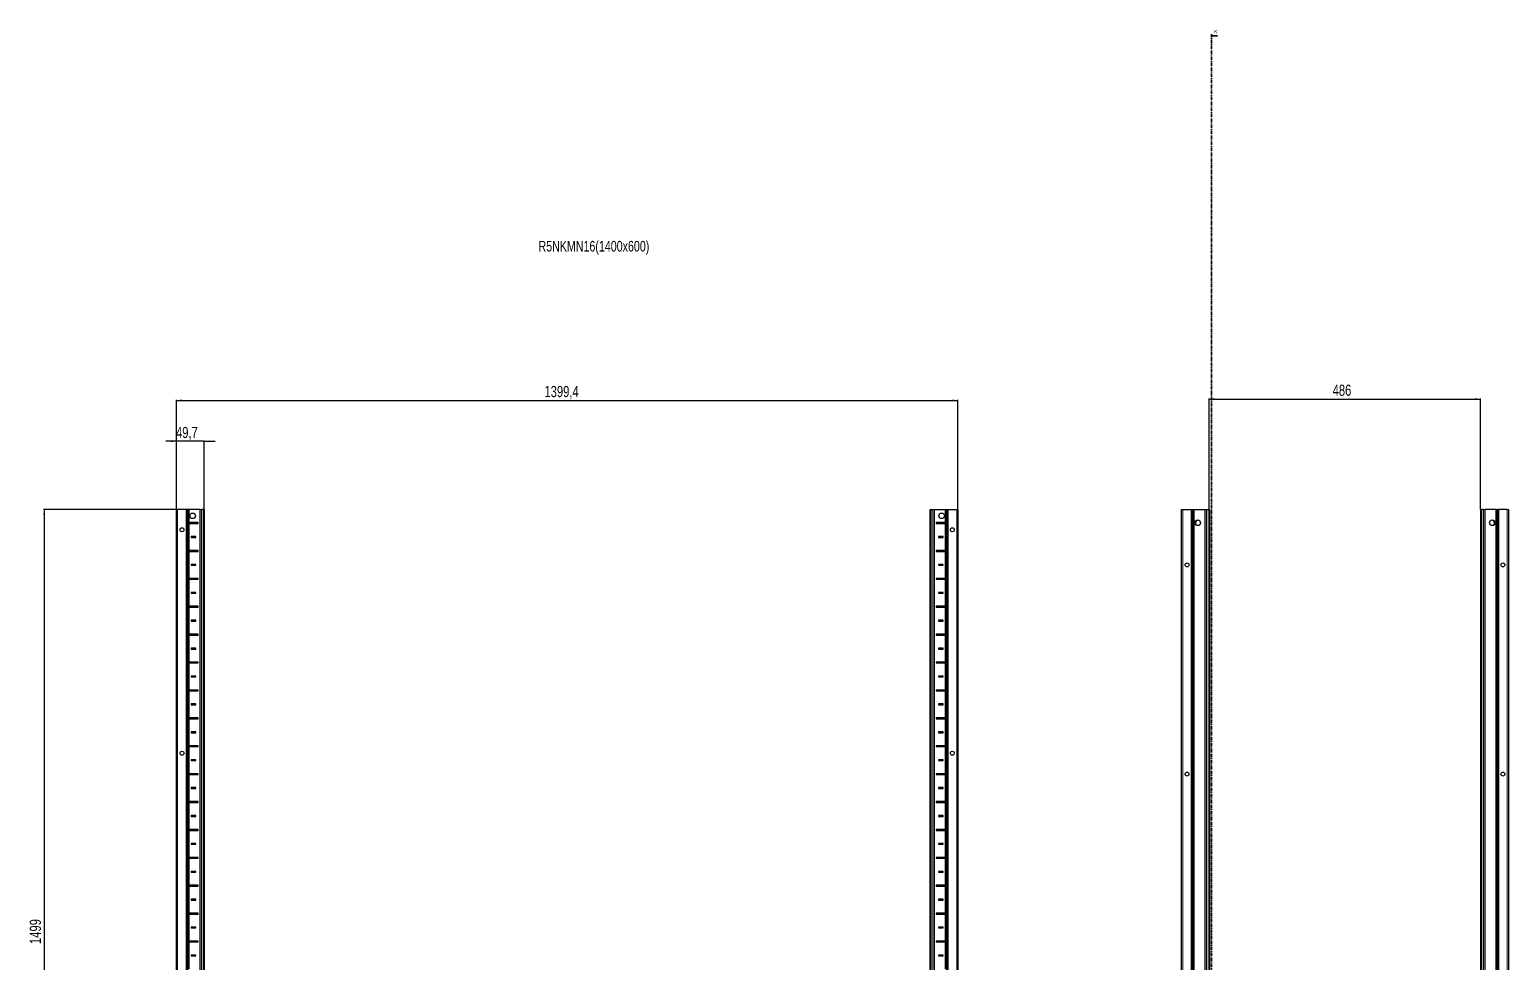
# Model space of a CAD drawing. Header units: millimetres. Extents: x -199 to 5401, y -1847 to 1507.
# Drawn here: x -199 to 2450, y -165 to 1507 of the extents above; entities that cross this region are included whole.
import ezdxf

# ---------------------------------------------------------------- set-up
doc = ezdxf.new("R2010")
doc.units = ezdxf.units.MM
doc.linetypes.add('CENTER', pattern=[10.16, 6.35, -1.27, 1.27, -1.27])
doc.layers.add('FORMAT', color=7, linetype='Continuous')
doc.styles.add('SLDTEXTSTYLE0', font='TXT', dxfattribs={"width": 0.75})
doc.dimstyles.new('SLDDIMSTYLE0', dxfattribs={"dimtxt": 20, "dimasz": 10, "dimexe": 0, "dimexo": 0.0625, "dimgap": 5, "dimtad": 2, "dimdec": 1, "dimrnd": 1e-09, "dimzin": 12, "dimdsep": 46, "dimtxsty": 'SLDTEXTSTYLE0', "dimsah": 1, "dimcen": 0.09, "dimadec": 0, "dimazin": 3, "dimtfac": 1, "dimtofl": 0, "dimtmove": 0, "dimatfit": 3, "dimfxl": 0, "dimfrac": 2, "dimtolj": 1, "dimtzin": 12, "dimarcsym": 0})
doc.dimstyles.new('SLDDIMSTYLE1', dxfattribs={"dimtxt": 20, "dimasz": 10, "dimexe": 0, "dimexo": 0.0625, "dimgap": 5, "dimtad": 2, "dimdec": 1, "dimrnd": 1e-09, "dimzin": 12, "dimdsep": 46, "dimtxsty": 'SLDTEXTSTYLE0', "dimsah": 1, "dimcen": 0.09, "dimadec": 0, "dimazin": 3, "dimtfac": 1, "dimtmove": 0, "dimatfit": 0, "dimfxl": 0, "dimfrac": 2, "dimtolj": 1, "dimtzin": 12, "dimarcsym": 0})

# ---------------------------------------------------------------- blocks, each defined once
blk = doc.blocks.new('_D')
at = {"layer": 'FORMAT'}
for p, q in [((86.4, 647.2), (-174.2, 647.2)), ((-173.2, 647.2), (-173.2, -851.8)), ((86.4, -851.8), (-174.2, -851.8))]:
    blk.add_line(p, q, dxfattribs=at)
for points in [[(-173.2, 647.2), (-174.7, 637.2), (-171.6, 637.2)], [(-173.2, -851.8), (-171.6, -841.8), (-174.7, -841.8)]]:
    blk.add_solid(points, dxfattribs=at)
at = {"layer": 'FORMAT', "insert": (-198.9, -131.8), "char_height": 20, "attachment_point": 1, "rotation": 90, "style": 'SLDTEXTSTYLE0'}
blk.add_mtext('1499', dxfattribs=at)
blk = doc.blocks.new('_D_1')
at = {"layer": 'FORMAT'}
for p, q in [((64, 647.2), (64, 843.6)), ((64, 842.6), (1463.4, 842.6)), ((1463.4, 647.2), (1463.4, 843.6))]:
    blk.add_line(p, q, dxfattribs=at)
for points in [[(64, 842.6), (74, 841.1), (74, 844.2)], [(1463.4, 842.6), (1453.4, 844.2), (1453.4, 841.1)]]:
    blk.add_solid(points, dxfattribs=at)
at = {"layer": 'FORMAT', "insert": (723, 868.4), "char_height": 20, "attachment_point": 1, "style": 'SLDTEXTSTYLE0'}
blk.add_mtext('1399,4', dxfattribs=at)
blk = doc.blocks.new('_D_2')
at = {"layer": 'FORMAT'}
for p, q in [((64, 769.2), (44.7, 769.2)), ((64, 647.2), (64, 770.2)), ((113.7, 769.2), (64, 769.2)), ((113.7, 647.2), (113.7, 770.2)), ((113.7, 769.2), (132.9, 769.2))]:
    blk.add_line(p, q, dxfattribs=at)
for points in [[(64, 769.2), (54, 770.7), (54, 767.7)], [(113.7, 769.2), (123.7, 767.7), (123.7, 770.7)]]:
    blk.add_solid(points, dxfattribs=at)
at = {"layer": 'FORMAT', "insert": (63, 795), "char_height": 20, "attachment_point": 1, "style": 'SLDTEXTSTYLE0'}
blk.add_mtext('49,7', dxfattribs=at)
blk = doc.blocks.new('_D_4')
at = {"layer": 'FORMAT'}
for p, q in [((1913.9, 647.2), (1913.9, 846)), ((1913.9, 845), (2399.9, 845)), ((2399.9, 647.2), (2399.9, 846))]:
    blk.add_line(p, q, dxfattribs=at)
for points in [[(1913.9, 845), (1923.9, 843.5), (1923.9, 846.5)], [(2399.9, 845), (2389.9, 846.5), (2389.9, 843.5)]]:
    blk.add_solid(points, dxfattribs=at)
at = {"layer": 'FORMAT', "insert": (2134.8, 870.8), "char_height": 20, "attachment_point": 1, "style": 'SLDTEXTSTYLE0'}
blk.add_mtext('486', dxfattribs=at)

msp = doc.modelspace()

# ---------------------------------------------------------------- linework, layer by layer
at = {"color": 7, "linetype": 'CENTER', "lineweight": 35}
msp.add_line((1917.66, 1499.09), (1917.66, -1103.67), dxfattribs=at)
at = {"color": 7, "linetype": 'Continuous', "lineweight": 35}
msp.add_line((1928.3, 1496.09), (1917.66, 1496.09), dxfattribs=at)
at = {"color": 7, "linetype": 'Continuous', "lineweight": 25}
for p, q in [((63.98, -851.79), (63.98, 647.21)), ((63.98, 647.21), (65.98, 647.21)), ((81.33, 647.21), (65.98, 647.21)), ((81.33, 647.21), (81.98, 647.21)), ((81.98, -851.79), (81.98, 647.21)), ((81.98, 647.21), (82.56, 647.21)), ((83.77, 647.21), (82.56, 647.21)), ((83.77, -851.79), (83.77, 647.21)), ((83.8, 647.21), (83.77, 647.21)), ((83.8, -851.79), (83.8, 647.21)), ((85.01, 647.21), (83.8, 647.21)), ((85.01, 647.21), (86.42, 647.21)), ((105.83, 647.21), (86.42, 647.21)), ((105.83, 647.21), (106.48, 647.21)), ((106.48, -851.79), (106.48, 647.21)), ((106.48, 647.21), (108.48, 647.21)), ((111.68, 647.21), (108.48, 647.21)), ((111.68, 647.21), (113.68, 647.21)), ((113.68, 647.21), (113.68, -851.79)), ((1413.68, -851.79), (1413.68, 647.21)), ((1413.68, 647.21), (1415.68, 647.21)), ((1415.68, 647.21), (1418.88, 647.21)), ((1418.88, 647.21), (1420.88, 647.21)), ((1420.88, 647.21), (1420.88, -851.79)), ((1420.88, 647.21), (1421.53, 647.21)), ((1421.53, 647.21), (1440.93, 647.21)), ((1440.93, 647.21), (1442.34, 647.21)), ((1442.34, 647.21), (1443.55, 647.21)), ((1443.55, 647.21), (1443.55, -851.79)), ((1443.55, 647.21), (1443.58, 647.21)), ((1443.58, 647.21), (1443.58, -851.79)), ((1443.58, 647.21), (1444.79, 647.21)), ((1444.79, 647.21), (1445.38, 647.21)), ((1445.38, 647.21), (1445.38, -851.79)), ((1445.38, 647.21), (1446.03, 647.21)), ((1446.03, 647.21), (1461.38, 647.21)), ((1461.38, 647.21), (1463.38, 647.21)), ((1463.38, 647.21), (1463.38, -851.79)), ((1864.23, -851.79), (1864.23, 647.21)), ((1864.23, 647.21), (1866.23, 647.21)), ((1866.23, 647.21), (1881.58, 647.21)), ((1881.58, 647.21), (1882.23, 647.21)), ((1882.23, 623.46), (1882.23, 647.21)), ((1882.23, 647.21), (1882.82, 647.21)), ((1882.82, 647.21), (1884.02, 647.21)), ((1884.02, 647.21), (1884.02, -851.79)), ((1884.02, 647.21), (1884.06, 647.21)), ((1884.06, 647.21), (1884.06, -851.79)), ((1884.06, 647.21), (1885.26, 647.21)), ((1885.26, 647.21), (1886.68, 647.21)), ((1886.68, 647.21), (1906.08, 647.21)), ((1906.08, 647.21), (1906.73, 647.21)), ((1906.73, -851.79), (1906.73, 647.21)), ((1906.73, 647.21), (1908.73, 647.21)), ((1908.73, 647.21), (1911.93, 647.21)), ((1911.93, 647.21), (1913.93, 647.21)), ((1913.93, 647.21), (1913.93, -851.79)), ((2399.93, -851.79), (2399.93, 647.21)), ((2399.93, 647.21), (2401.93, 647.21)), ((2405.13, 647.21), (2401.93, 647.21)), ((2405.13, 647.21), (2407.13, 647.21)), ((2407.13, 647.21), (2407.13, -851.79)), ((2407.13, 647.21), (2407.78, 647.21)), ((2427.18, 647.21), (2407.78, 647.21)), ((2427.18, 647.21), (2428.6, 647.21)), ((2429.8, 647.21), (2428.6, 647.21)), ((2429.8, -851.79), (2429.8, 647.21)), ((2429.84, 647.21), (2429.8, 647.21)), ((2429.84, -851.79), (2429.84, 647.21)), ((2431.04, 647.21), (2429.84, 647.21)), ((2431.04, 647.21), (2431.63, 647.21)), ((2431.63, 647.21), (2431.63, 623.46)), ((2431.63, 647.21), (2432.28, 647.21)), ((2447.63, 647.21), (2432.28, 647.21)), ((2447.63, 647.21), (2449.63, 647.21)), ((2449.63, 647.21), (2449.63, -851.79)), ((85.93, 623.35), (85.93, 622.06)), ((86.58, 622.71), (85.93, 623.35)), ((86.58, 622.71), (85.93, 622.06)), ((102.83, 623.46), (86.42, 623.46)), ((86.42, 621.96), (102.83, 621.96)), ((102.08, 622.71), (86.58, 622.71)), ((102.08, 622.71), (102.83, 623.46)), ((102.08, 622.71), (102.83, 621.96)), ((102.83, 621.96), (102.83, 623.46)), ((1425.28, 622.71), (1424.53, 623.46)), ((1440.93, 623.46), (1424.53, 623.46)), ((1424.53, 623.46), (1424.53, 621.96)), ((1425.28, 622.71), (1424.53, 621.96)), ((1424.53, 621.96), (1440.93, 621.96)), ((1425.28, 622.71), (1440.78, 622.71)), ((1440.78, 622.71), (1441.42, 623.35)), ((1440.78, 622.71), (1441.42, 622.06)), ((1441.42, 622.06), (1441.42, 623.35)), ((1882.29, 623.35), (1882.23, 623.46)), ((1882.23, 623.46), (1882.23, 621.96)), ((1882.23, 621.96), (1882.29, 622.06)), ((1882.23, 573.46), (1882.23, 621.96)), ((1882.29, 622.06), (1882.29, 623.35)), ((1892.28, 627.73), (1892.28, 628.14)), ((2421.58, 628.14), (2421.58, 627.73)), ((2431.63, 623.46), (2431.57, 623.35)), ((2431.57, 623.35), (2431.57, 622.06)), ((2431.57, 622.06), (2431.63, 621.96)), ((2431.63, 621.96), (2431.63, 623.46)), ((2431.63, 621.96), (2431.63, 573.46)), ((98.33, 598.46), (90.33, 598.46)), ((90.33, 598.46), (90.33, 596.96)), ((91.08, 597.71), (90.33, 598.46)), ((91.08, 597.71), (90.33, 596.96)), ((90.33, 596.96), (98.33, 596.96)), ((97.58, 597.71), (91.08, 597.71)), ((97.58, 597.71), (98.33, 598.46)), ((97.58, 597.71), (98.33, 596.96)), ((98.33, 596.96), (98.33, 598.46)), ((1429.78, 597.71), (1429.03, 598.46)), ((1429.03, 598.46), (1429.03, 596.96)), ((1437.03, 598.46), (1429.03, 598.46)), ((1429.78, 597.71), (1429.03, 596.96)), ((1429.03, 596.96), (1437.03, 596.96)), ((1429.78, 597.71), (1436.28, 597.71)), ((1436.28, 597.71), (1437.03, 598.46)), ((1436.28, 597.71), (1437.03, 596.96)), ((1437.03, 596.96), (1437.03, 598.46)), ((85.93, 573.35), (85.93, 572.06)), ((86.58, 572.71), (85.93, 573.35)), ((86.58, 572.71), (85.93, 572.06)), ((102.83, 573.46), (86.42, 573.46)), ((86.42, 571.96), (102.83, 571.96)), ((102.08, 572.71), (86.58, 572.71)), ((102.08, 572.71), (102.83, 573.46)), ((102.08, 572.71), (102.83, 571.96)), ((102.83, 571.96), (102.83, 573.46)), ((1425.28, 572.71), (1424.53, 573.46)), ((1424.53, 573.46), (1424.53, 571.96)), ((1440.93, 573.46), (1424.53, 573.46)), ((1425.28, 572.71), (1424.53, 571.96)), ((1424.53, 571.96), (1440.93, 571.96)), ((1425.28, 572.71), (1440.78, 572.71)), ((1440.78, 572.71), (1441.42, 573.35)), ((1440.78, 572.71), (1441.42, 572.06)), ((1441.42, 572.06), (1441.42, 573.35)), ((1882.29, 573.35), (1882.23, 573.46)), ((1882.23, 573.46), (1882.23, 571.96)), ((1882.23, 571.96), (1882.29, 572.06)), ((1882.23, 523.46), (1882.23, 571.96)), ((1882.29, 572.06), (1882.29, 573.35)), ((2431.63, 573.46), (2431.57, 573.35)), ((2431.57, 573.35), (2431.57, 572.06)), ((2431.57, 572.06), (2431.63, 571.96)), ((2431.63, 571.96), (2431.63, 573.46)), ((2431.63, 571.96), (2431.63, 523.46)), ((98.33, 548.46), (90.33, 548.46)), ((90.33, 548.46), (90.33, 546.96)), ((91.08, 547.71), (90.33, 548.46)), ((91.08, 547.71), (90.33, 546.96)), ((90.33, 546.96), (98.33, 546.96)), ((97.58, 547.71), (91.08, 547.71)), ((97.58, 547.71), (98.33, 548.46)), ((97.58, 547.71), (98.33, 546.96)), ((98.33, 546.96), (98.33, 548.46)), ((1429.78, 547.71), (1429.03, 548.46)), ((1437.03, 548.46), (1429.03, 548.46)), ((1429.03, 548.46), (1429.03, 546.96)), ((1429.78, 547.71), (1429.03, 546.96)), ((1429.03, 546.96), (1437.03, 546.96)), ((1429.78, 547.71), (1436.28, 547.71)), ((1436.28, 547.71), (1437.03, 548.46)), ((1436.28, 547.71), (1437.03, 546.96)), ((1437.03, 546.96), (1437.03, 548.46)), ((85.93, 523.35), (85.93, 522.06)), ((86.58, 522.71), (85.93, 523.35)), ((86.58, 522.71), (85.93, 522.06)), ((102.83, 523.46), (86.42, 523.46)), ((86.42, 521.96), (102.83, 521.96)), ((102.08, 522.71), (86.58, 522.71)), ((102.08, 522.71), (102.83, 523.46)), ((102.08, 522.71), (102.83, 521.96)), ((102.83, 521.96), (102.83, 523.46)), ((1440.93, 523.46), (1424.53, 523.46)), ((1424.53, 523.46), (1424.53, 521.96)), ((1425.28, 522.71), (1424.53, 523.46)), ((1425.28, 522.71), (1424.53, 521.96)), ((1424.53, 521.96), (1440.93, 521.96)), ((1425.28, 522.71), (1440.78, 522.71)), ((1440.78, 522.71), (1441.42, 523.35)), ((1440.78, 522.71), (1441.42, 522.06)), ((1441.42, 522.06), (1441.42, 523.35)), ((1882.29, 523.35), (1882.23, 523.46)), ((1882.23, 523.46), (1882.23, 521.96)), ((1882.23, 521.96), (1882.29, 522.06)), ((1882.23, 473.46), (1882.23, 521.96)), ((1882.29, 522.06), (1882.29, 523.35)), ((2431.63, 523.46), (2431.57, 523.35)), ((2431.57, 523.35), (2431.57, 522.06)), ((2431.57, 522.06), (2431.63, 521.96)), ((2431.63, 521.96), (2431.63, 523.46)), ((2431.63, 521.96), (2431.63, 473.46)), ((98.33, 498.46), (90.33, 498.46)), ((90.33, 498.46), (90.33, 496.96)), ((91.08, 497.71), (90.33, 498.46)), ((91.08, 497.71), (90.33, 496.96)), ((90.33, 496.96), (98.33, 496.96)), ((97.58, 497.71), (91.08, 497.71)), ((97.58, 497.71), (98.33, 498.46)), ((97.58, 497.71), (98.33, 496.96)), ((98.33, 496.96), (98.33, 498.46)), ((1437.03, 498.46), (1429.03, 498.46)), ((1429.03, 498.46), (1429.03, 496.96)), ((1429.78, 497.71), (1429.03, 498.46)), ((1429.78, 497.71), (1429.03, 496.96)), ((1429.03, 496.96), (1437.03, 496.96)), ((1429.78, 497.71), (1436.28, 497.71)), ((1436.28, 497.71), (1437.03, 498.46)), ((1436.28, 497.71), (1437.03, 496.96)), ((1437.03, 496.96), (1437.03, 498.46)), ((85.93, 473.35), (85.93, 472.06)), ((86.58, 472.71), (85.93, 473.35)), ((86.58, 472.71), (85.93, 472.06)), ((102.83, 473.46), (86.42, 473.46)), ((86.42, 471.96), (102.83, 471.96)), ((102.08, 472.71), (86.58, 472.71)), ((102.08, 472.71), (102.83, 473.46)), ((102.08, 472.71), (102.83, 471.96)), ((102.83, 471.96), (102.83, 473.46)), ((1440.93, 473.46), (1424.53, 473.46)), ((1424.53, 473.46), (1424.53, 471.96)), ((1425.28, 472.71), (1424.53, 473.46)), ((1425.28, 472.71), (1424.53, 471.96)), ((1424.53, 471.96), (1440.93, 471.96)), ((1425.28, 472.71), (1440.78, 472.71)), ((1440.78, 472.71), (1441.42, 473.35)), ((1440.78, 472.71), (1441.42, 472.06)), ((1441.42, 472.06), (1441.42, 473.35)), ((1882.29, 473.35), (1882.23, 473.46)), ((1882.23, 473.46), (1882.23, 471.96)), ((1882.23, 471.96), (1882.29, 472.06)), ((1882.23, 423.46), (1882.23, 471.96)), ((1882.29, 472.06), (1882.29, 473.35)), ((2431.63, 473.46), (2431.57, 473.35)), ((2431.57, 473.35), (2431.57, 472.06)), ((2431.57, 472.06), (2431.63, 471.96)), ((2431.63, 471.96), (2431.63, 473.46)), ((2431.63, 471.96), (2431.63, 423.46)), ((98.33, 448.46), (90.33, 448.46)), ((90.33, 448.46), (90.33, 446.96)), ((91.08, 447.71), (90.33, 448.46)), ((91.08, 447.71), (90.33, 446.96)), ((90.33, 446.96), (98.33, 446.96)), ((97.58, 447.71), (91.08, 447.71)), ((97.58, 447.71), (98.33, 448.46)), ((97.58, 447.71), (98.33, 446.96)), ((98.33, 446.96), (98.33, 448.46)), ((1437.03, 448.46), (1429.03, 448.46)), ((1429.03, 448.46), (1429.03, 446.96)), ((1429.78, 447.71), (1429.03, 448.46)), ((1429.78, 447.71), (1429.03, 446.96)), ((1429.03, 446.96), (1437.03, 446.96)), ((1429.78, 447.71), (1436.28, 447.71)), ((1436.28, 447.71), (1437.03, 448.46)), ((1436.28, 447.71), (1437.03, 446.96)), ((1437.03, 446.96), (1437.03, 448.46)), ((85.93, 423.35), (85.93, 422.06)), ((86.58, 422.71), (85.93, 423.35)), ((86.58, 422.71), (85.93, 422.06)), ((102.83, 423.46), (86.42, 423.46)), ((86.42, 421.96), (102.83, 421.96)), ((102.08, 422.71), (86.58, 422.71)), ((98.33, 398.46), (90.33, 398.46)), ((90.33, 398.46), (90.33, 396.96)), ((91.08, 397.71), (90.33, 398.46)), ((91.08, 397.71), (90.33, 396.96)), ((97.58, 397.71), (91.08, 397.71)), ((97.58, 397.71), (98.33, 398.46)), ((97.58, 397.71), (98.33, 396.96)), ((98.33, 396.96), (98.33, 398.46)), ((102.08, 422.71), (102.83, 423.46)), ((102.08, 422.71), (102.83, 421.96)), ((102.83, 421.96), (102.83, 423.46)), ((1440.93, 423.46), (1424.53, 423.46)), ((1424.53, 423.46), (1424.53, 421.96)), ((1425.28, 422.71), (1424.53, 423.46)), ((1425.28, 422.71), (1424.53, 421.96)), ((1424.53, 421.96), (1440.93, 421.96)), ((1425.28, 422.71), (1440.78, 422.71)), ((1437.03, 398.46), (1429.03, 398.46)), ((1429.03, 398.46), (1429.03, 396.96)), ((1429.78, 397.71), (1429.03, 398.46)), ((1429.78, 397.71), (1429.03, 396.96)), ((1429.78, 397.71), (1436.28, 397.71)), ((1436.28, 397.71), (1437.03, 398.46)), ((1436.28, 397.71), (1437.03, 396.96)), ((1437.03, 396.96), (1437.03, 398.46)), ((1440.78, 422.71), (1441.42, 423.35)), ((1440.78, 422.71), (1441.42, 422.06)), ((1441.42, 422.06), (1441.42, 423.35)), ((1882.29, 423.35), (1882.23, 423.46)), ((1882.23, 423.46), (1882.23, 421.96)), ((1882.23, 421.96), (1882.29, 422.06)), ((1882.23, 373.46), (1882.23, 421.96)), ((1882.29, 422.06), (1882.29, 423.35)), ((2431.63, 423.46), (2431.57, 423.35)), ((2431.57, 423.35), (2431.57, 422.06)), ((2431.57, 422.06), (2431.63, 421.96)), ((2431.63, 421.96), (2431.63, 423.46)), ((2431.63, 421.96), (2431.63, 373.46)), ((85.93, 373.35), (85.93, 372.06)), ((86.58, 372.71), (85.93, 373.35)), ((86.58, 372.71), (85.93, 372.06)), ((102.83, 373.46), (86.42, 373.46)), ((86.42, 371.96), (102.83, 371.96)), ((102.08, 372.71), (86.58, 372.71)), ((90.33, 396.96), (98.33, 396.96)), ((102.08, 372.71), (102.83, 373.46)), ((102.08, 372.71), (102.83, 371.96)), ((102.83, 371.96), (102.83, 373.46)), ((1440.93, 373.46), (1424.53, 373.46)), ((1424.53, 373.46), (1424.53, 371.96)), ((1425.28, 372.71), (1424.53, 373.46)), ((1425.28, 372.71), (1424.53, 371.96)), ((1424.53, 371.96), (1440.93, 371.96)), ((1425.28, 372.71), (1440.78, 372.71)), ((1429.03, 396.96), (1437.03, 396.96)), ((1440.78, 372.71), (1441.42, 373.35)), ((1440.78, 372.71), (1441.42, 372.06)), ((1441.42, 372.06), (1441.42, 373.35)), ((1882.29, 373.35), (1882.23, 373.46)), ((1882.23, 373.46), (1882.23, 371.96)), ((1882.23, 371.96), (1882.29, 372.06)), ((1882.23, 323.46), (1882.23, 371.96)), ((1882.29, 372.06), (1882.29, 373.35)), ((2431.63, 373.46), (2431.57, 373.35)), ((2431.57, 373.35), (2431.57, 372.06)), ((2431.57, 372.06), (2431.63, 371.96)), ((2431.63, 371.96), (2431.63, 373.46)), ((2431.63, 371.96), (2431.63, 323.46)), ((98.33, 348.46), (90.33, 348.46)), ((90.33, 348.46), (90.33, 346.96)), ((91.08, 347.71), (90.33, 348.46)), ((91.08, 347.71), (90.33, 346.96)), ((90.33, 346.96), (98.33, 346.96)), ((97.58, 347.71), (91.08, 347.71)), ((97.58, 347.71), (98.33, 348.46)), ((97.58, 347.71), (98.33, 346.96)), ((98.33, 346.96), (98.33, 348.46)), ((1437.03, 348.46), (1429.03, 348.46)), ((1429.03, 348.46), (1429.03, 346.96)), ((1429.78, 347.71), (1429.03, 348.46)), ((1429.78, 347.71), (1429.03, 346.96)), ((1429.03, 346.96), (1437.03, 346.96)), ((1429.78, 347.71), (1436.28, 347.71)), ((1436.28, 347.71), (1437.03, 348.46)), ((1436.28, 347.71), (1437.03, 346.96)), ((1437.03, 346.96), (1437.03, 348.46)), ((85.93, 323.35), (85.93, 322.06)), ((86.58, 322.71), (85.93, 323.35)), ((86.58, 322.71), (85.93, 322.06)), ((102.83, 323.46), (86.42, 323.46)), ((86.42, 321.96), (102.83, 321.96)), ((102.08, 322.71), (86.58, 322.71)), ((102.08, 322.71), (102.83, 323.46)), ((102.08, 322.71), (102.83, 321.96)), ((102.83, 321.96), (102.83, 323.46)), ((1440.93, 323.46), (1424.53, 323.46)), ((1424.53, 323.46), (1424.53, 321.96)), ((1425.28, 322.71), (1424.53, 323.46)), ((1425.28, 322.71), (1424.53, 321.96)), ((1424.53, 321.96), (1440.93, 321.96)), ((1425.28, 322.71), (1440.78, 322.71)), ((1440.78, 322.71), (1441.42, 323.35)), ((1440.78, 322.71), (1441.42, 322.06)), ((1441.42, 322.06), (1441.42, 323.35)), ((1882.29, 323.35), (1882.23, 323.46)), ((1882.23, 323.46), (1882.23, 321.96)), ((1882.23, 321.96), (1882.29, 322.06)), ((1882.23, 273.46), (1882.23, 321.96)), ((1882.29, 322.06), (1882.29, 323.35)), ((2431.63, 323.46), (2431.57, 323.35)), ((2431.57, 323.35), (2431.57, 322.06)), ((2431.57, 322.06), (2431.63, 321.96)), ((2431.63, 321.96), (2431.63, 323.46)), ((2431.63, 321.96), (2431.63, 273.46)), ((98.33, 298.46), (90.33, 298.46)), ((90.33, 298.46), (90.33, 296.96)), ((91.08, 297.71), (90.33, 298.46)), ((91.08, 297.71), (90.33, 296.96)), ((90.33, 296.96), (98.33, 296.96)), ((97.58, 297.71), (91.08, 297.71)), ((97.58, 297.71), (98.33, 298.46)), ((97.58, 297.71), (98.33, 296.96)), ((98.33, 296.96), (98.33, 298.46)), ((1437.03, 298.46), (1429.03, 298.46)), ((1429.03, 298.46), (1429.03, 296.96)), ((1429.78, 297.71), (1429.03, 298.46)), ((1429.78, 297.71), (1429.03, 296.96)), ((1429.03, 296.96), (1437.03, 296.96)), ((1429.78, 297.71), (1436.28, 297.71)), ((1436.28, 297.71), (1437.03, 298.46)), ((1436.28, 297.71), (1437.03, 296.96)), ((1437.03, 296.96), (1437.03, 298.46)), ((85.93, 273.35), (85.93, 272.06)), ((86.58, 272.71), (85.93, 273.35)), ((86.58, 272.71), (85.93, 272.06)), ((102.83, 273.46), (86.42, 273.46)), ((86.42, 271.96), (102.83, 271.96)), ((102.08, 272.71), (86.58, 272.71)), ((102.08, 272.71), (102.83, 273.46)), ((102.08, 272.71), (102.83, 271.96)), ((102.83, 271.96), (102.83, 273.46)), ((1440.93, 273.46), (1424.53, 273.46)), ((1424.53, 273.46), (1424.53, 271.96)), ((1425.28, 272.71), (1424.53, 273.46)), ((1425.28, 272.71), (1424.53, 271.96)), ((1424.53, 271.96), (1440.93, 271.96)), ((1425.28, 272.71), (1440.78, 272.71)), ((1440.78, 272.71), (1441.42, 273.35)), ((1440.78, 272.71), (1441.42, 272.06)), ((1441.42, 272.06), (1441.42, 273.35)), ((1882.29, 273.35), (1882.23, 273.46)), ((1882.23, 273.46), (1882.23, 271.96)), ((1882.23, 271.96), (1882.29, 272.06)), ((1882.23, 223.46), (1882.23, 271.96)), ((1882.29, 272.06), (1882.29, 273.35)), ((2431.63, 273.46), (2431.57, 273.35)), ((2431.57, 273.35), (2431.57, 272.06)), ((2431.57, 272.06), (2431.63, 271.96)), ((2431.63, 271.96), (2431.63, 273.46)), ((2431.63, 271.96), (2431.63, 223.46)), ((98.33, 248.46), (90.33, 248.46)), ((90.33, 248.46), (90.33, 246.96)), ((91.08, 247.71), (90.33, 248.46)), ((91.08, 247.71), (90.33, 246.96)), ((90.33, 246.96), (98.33, 246.96)), ((97.58, 247.71), (91.08, 247.71)), ((97.58, 247.71), (98.33, 248.46)), ((97.58, 247.71), (98.33, 246.96)), ((98.33, 246.96), (98.33, 248.46)), ((1437.03, 248.46), (1429.03, 248.46)), ((1429.03, 248.46), (1429.03, 246.96)), ((1429.78, 247.71), (1429.03, 248.46)), ((1429.78, 247.71), (1429.03, 246.96)), ((1429.03, 246.96), (1437.03, 246.96)), ((1429.78, 247.71), (1436.28, 247.71)), ((1436.28, 247.71), (1437.03, 248.46)), ((1436.28, 247.71), (1437.03, 246.96)), ((1437.03, 246.96), (1437.03, 248.46)), ((85.93, 223.35), (85.93, 222.06)), ((86.58, 222.71), (85.93, 223.35)), ((86.58, 222.71), (85.93, 222.06)), ((102.83, 223.46), (86.42, 223.46)), ((86.42, 221.96), (102.83, 221.96)), ((102.08, 222.71), (86.58, 222.71)), ((102.08, 222.71), (102.83, 223.46)), ((102.08, 222.71), (102.83, 221.96)), ((102.83, 221.96), (102.83, 223.46)), ((1440.93, 223.46), (1424.53, 223.46)), ((1424.53, 223.46), (1424.53, 221.96)), ((1425.28, 222.71), (1424.53, 223.46)), ((1425.28, 222.71), (1424.53, 221.96)), ((1424.53, 221.96), (1440.93, 221.96)), ((1425.28, 222.71), (1440.78, 222.71)), ((1440.78, 222.71), (1441.42, 223.35)), ((1440.78, 222.71), (1441.42, 222.06)), ((1441.42, 222.06), (1441.42, 223.35)), ((1882.29, 223.35), (1882.23, 223.46)), ((1882.23, 223.46), (1882.23, 221.96)), ((1882.23, 221.96), (1882.29, 222.06)), ((1882.23, 173.46), (1882.23, 221.96)), ((1882.29, 222.06), (1882.29, 223.35)), ((2431.63, 223.46), (2431.57, 223.35)), ((2431.57, 223.35), (2431.57, 222.06)), ((2431.57, 222.06), (2431.63, 221.96)), ((2431.63, 221.96), (2431.63, 223.46)), ((2431.63, 221.96), (2431.63, 173.46)), ((98.33, 198.46), (90.33, 198.46)), ((90.33, 198.46), (90.33, 196.96)), ((91.08, 197.71), (90.33, 198.46)), ((91.08, 197.71), (90.33, 196.96)), ((90.33, 196.96), (98.33, 196.96)), ((97.58, 197.71), (91.08, 197.71)), ((97.58, 197.71), (98.33, 198.46)), ((97.58, 197.71), (98.33, 196.96)), ((98.33, 196.96), (98.33, 198.46)), ((1437.03, 198.46), (1429.03, 198.46)), ((1429.03, 198.46), (1429.03, 196.96)), ((1429.78, 197.71), (1429.03, 198.46)), ((1429.78, 197.71), (1429.03, 196.96)), ((1429.03, 196.96), (1437.03, 196.96)), ((1429.78, 197.71), (1436.28, 197.71)), ((1436.28, 197.71), (1437.03, 198.46)), ((1436.28, 197.71), (1437.03, 196.96)), ((1437.03, 196.96), (1437.03, 198.46)), ((85.93, 173.35), (85.93, 172.06)), ((86.58, 172.71), (85.93, 173.35)), ((86.58, 172.71), (85.93, 172.06)), ((102.83, 173.46), (86.42, 173.46)), ((86.42, 171.96), (102.83, 171.96)), ((102.08, 172.71), (86.58, 172.71)), ((102.08, 172.71), (102.83, 173.46)), ((102.08, 172.71), (102.83, 171.96)), ((102.83, 171.96), (102.83, 173.46)), ((1440.93, 173.46), (1424.53, 173.46)), ((1424.53, 173.46), (1424.53, 171.96)), ((1425.28, 172.71), (1424.53, 173.46)), ((1425.28, 172.71), (1424.53, 171.96)), ((1424.53, 171.96), (1440.93, 171.96)), ((1425.28, 172.71), (1440.78, 172.71)), ((1440.78, 172.71), (1441.42, 173.35)), ((1440.78, 172.71), (1441.42, 172.06)), ((1441.42, 172.06), (1441.42, 173.35)), ((1882.29, 173.35), (1882.23, 173.46)), ((1882.23, 173.46), (1882.23, 171.96)), ((1882.23, 171.96), (1882.29, 172.06)), ((1882.23, 123.46), (1882.23, 171.96)), ((1882.29, 172.06), (1882.29, 173.35)), ((2431.63, 173.46), (2431.57, 173.35)), ((2431.57, 173.35), (2431.57, 172.06)), ((2431.57, 172.06), (2431.63, 171.96)), ((2431.63, 171.96), (2431.63, 173.46)), ((2431.63, 171.96), (2431.63, 123.46)), ((98.33, 148.46), (90.33, 148.46)), ((90.33, 148.46), (90.33, 146.96)), ((91.08, 147.71), (90.33, 148.46)), ((91.08, 147.71), (90.33, 146.96)), ((90.33, 146.96), (98.33, 146.96)), ((97.58, 147.71), (91.08, 147.71)), ((97.58, 147.71), (98.33, 148.46)), ((97.58, 147.71), (98.33, 146.96)), ((98.33, 146.96), (98.33, 148.46)), ((1437.03, 148.46), (1429.03, 148.46)), ((1429.03, 148.46), (1429.03, 146.96)), ((1429.78, 147.71), (1429.03, 148.46)), ((1429.78, 147.71), (1429.03, 146.96)), ((1429.03, 146.96), (1437.03, 146.96)), ((1429.78, 147.71), (1436.28, 147.71)), ((1436.28, 147.71), (1437.03, 148.46)), ((1436.28, 147.71), (1437.03, 146.96)), ((1437.03, 146.96), (1437.03, 148.46)), ((85.93, 123.35), (85.93, 122.06)), ((86.58, 122.71), (85.93, 123.35)), ((86.58, 122.71), (85.93, 122.06)), ((102.83, 123.46), (86.42, 123.46)), ((86.42, 121.96), (102.83, 121.96)), ((102.08, 122.71), (86.58, 122.71)), ((102.08, 122.71), (102.83, 123.46)), ((102.08, 122.71), (102.83, 121.96)), ((102.83, 121.96), (102.83, 123.46)), ((1440.93, 123.46), (1424.53, 123.46)), ((1424.53, 123.46), (1424.53, 121.96)), ((1425.28, 122.71), (1424.53, 123.46)), ((1425.28, 122.71), (1424.53, 121.96)), ((1424.53, 121.96), (1440.93, 121.96)), ((1425.28, 122.71), (1440.78, 122.71)), ((1440.78, 122.71), (1441.42, 123.35)), ((1440.78, 122.71), (1441.42, 122.06)), ((1441.42, 122.06), (1441.42, 123.35)), ((1882.29, 123.35), (1882.23, 123.46)), ((1882.23, 123.46), (1882.23, 121.96)), ((1882.23, 121.96), (1882.29, 122.06)), ((1882.23, 73.46), (1882.23, 121.96)), ((1882.29, 122.06), (1882.29, 123.35)), ((2431.63, 123.46), (2431.57, 123.35)), ((2431.57, 123.35), (2431.57, 122.06)), ((2431.57, 122.06), (2431.63, 121.96)), ((2431.63, 121.96), (2431.63, 123.46)), ((2431.63, 121.96), (2431.63, 73.46)), ((98.33, 98.46), (90.33, 98.46)), ((90.33, 98.46), (90.33, 96.96)), ((91.08, 97.71), (90.33, 98.46)), ((91.08, 97.71), (90.33, 96.96)), ((90.33, 96.96), (98.33, 96.96)), ((97.58, 97.71), (91.08, 97.71)), ((97.58, 97.71), (98.33, 98.46)), ((97.58, 97.71), (98.33, 96.96)), ((98.33, 96.96), (98.33, 98.46)), ((1437.03, 98.46), (1429.03, 98.46)), ((1429.03, 98.46), (1429.03, 96.96)), ((1429.78, 97.71), (1429.03, 98.46)), ((1429.78, 97.71), (1429.03, 96.96)), ((1429.03, 96.96), (1437.03, 96.96)), ((1429.78, 97.71), (1436.28, 97.71)), ((1436.28, 97.71), (1437.03, 98.46)), ((1436.28, 97.71), (1437.03, 96.96)), ((1437.03, 96.96), (1437.03, 98.46)), ((85.93, 73.35), (85.93, 72.06)), ((86.58, 72.71), (85.93, 73.35)), ((86.58, 72.71), (85.93, 72.06)), ((102.83, 73.46), (86.42, 73.46)), ((86.42, 71.96), (102.83, 71.96)), ((102.08, 72.71), (86.58, 72.71)), ((102.08, 72.71), (102.83, 73.46)), ((102.08, 72.71), (102.83, 71.96)), ((102.83, 71.96), (102.83, 73.46)), ((1440.93, 73.46), (1424.53, 73.46)), ((1424.53, 73.46), (1424.53, 71.96)), ((1425.28, 72.71), (1424.53, 73.46)), ((1425.28, 72.71), (1424.53, 71.96)), ((1424.53, 71.96), (1440.93, 71.96)), ((1425.28, 72.71), (1440.78, 72.71)), ((1440.78, 72.71), (1441.42, 73.35)), ((1440.78, 72.71), (1441.42, 72.06)), ((1441.42, 72.06), (1441.42, 73.35)), ((1882.29, 73.35), (1882.23, 73.46)), ((1882.23, 73.46), (1882.23, 71.96)), ((1882.23, 71.96), (1882.29, 72.06)), ((1882.23, 23.46), (1882.23, 71.96)), ((1882.29, 72.06), (1882.29, 73.35)), ((2431.63, 73.46), (2431.57, 73.35)), ((2431.57, 73.35), (2431.57, 72.06)), ((2431.57, 72.06), (2431.63, 71.96)), ((2431.63, 71.96), (2431.63, 73.46)), ((2431.63, 71.96), (2431.63, 23.46)), ((98.33, 48.46), (90.33, 48.46)), ((90.33, 48.46), (90.33, 46.96)), ((91.08, 47.71), (90.33, 48.46)), ((91.08, 47.71), (90.33, 46.96)), ((90.33, 46.96), (98.33, 46.96)), ((97.58, 47.71), (91.08, 47.71)), ((97.58, 47.71), (98.33, 48.46)), ((97.58, 47.71), (98.33, 46.96)), ((98.33, 46.96), (98.33, 48.46)), ((1437.03, 48.46), (1429.03, 48.46)), ((1429.03, 48.46), (1429.03, 46.96)), ((1429.78, 47.71), (1429.03, 48.46)), ((1429.78, 47.71), (1429.03, 46.96)), ((1429.03, 46.96), (1437.03, 46.96)), ((1429.78, 47.71), (1436.28, 47.71)), ((1436.28, 47.71), (1437.03, 48.46)), ((1436.28, 47.71), (1437.03, 46.96)), ((1437.03, 46.96), (1437.03, 48.46)), ((85.93, 23.35), (85.93, 22.06)), ((86.58, 22.71), (85.93, 23.35)), ((86.58, 22.71), (85.93, 22.06)), ((102.83, 23.46), (86.42, 23.46)), ((86.42, 21.96), (102.83, 21.96)), ((102.08, 22.71), (86.58, 22.71)), ((102.08, 22.71), (102.83, 23.46)), ((102.08, 22.71), (102.83, 21.96)), ((102.83, 21.96), (102.83, 23.46)), ((1440.93, 23.46), (1424.53, 23.46)), ((1424.53, 23.46), (1424.53, 21.96)), ((1425.28, 22.71), (1424.53, 23.46)), ((1425.28, 22.71), (1424.53, 21.96)), ((1424.53, 21.96), (1440.93, 21.96)), ((1425.28, 22.71), (1440.78, 22.71)), ((1440.78, 22.71), (1441.42, 23.35)), ((1440.78, 22.71), (1441.42, 22.06)), ((1441.42, 22.06), (1441.42, 23.35)), ((1882.29, 23.35), (1882.23, 23.46)), ((1882.23, 23.46), (1882.23, 21.96)), ((1882.23, 21.96), (1882.29, 22.06)), ((1882.23, -26.54), (1882.23, 21.96)), ((1882.29, 22.06), (1882.29, 23.35)), ((2431.63, 23.46), (2431.57, 23.35)), ((2431.57, 23.35), (2431.57, 22.06)), ((2431.57, 22.06), (2431.63, 21.96)), ((2431.63, 21.96), (2431.63, 23.46)), ((2431.63, 21.96), (2431.63, -26.54)), ((98.33, -1.54), (90.33, -1.54)), ((90.33, -1.54), (90.33, -3.04)), ((91.08, -2.29), (90.33, -1.54)), ((91.08, -2.29), (90.33, -3.04)), ((90.33, -3.04), (98.33, -3.04)), ((97.58, -2.29), (91.08, -2.29)), ((97.58, -2.29), (98.33, -1.54)), ((97.58, -2.29), (98.33, -3.04)), ((98.33, -3.04), (98.33, -1.54)), ((1437.03, -1.54), (1429.03, -1.54)), ((1429.03, -1.54), (1429.03, -3.04)), ((1429.78, -2.29), (1429.03, -1.54)), ((1429.78, -2.29), (1429.03, -3.04)), ((1429.03, -3.04), (1437.03, -3.04)), ((1429.78, -2.29), (1436.28, -2.29)), ((1436.28, -2.29), (1437.03, -1.54)), ((1436.28, -2.29), (1437.03, -3.04)), ((1437.03, -3.04), (1437.03, -1.54)), ((85.93, -26.65), (85.93, -27.94)), ((86.58, -27.29), (85.93, -26.65)), ((86.58, -27.29), (85.93, -27.94)), ((102.83, -26.54), (86.42, -26.54)), ((86.42, -28.04), (102.83, -28.04)), ((102.08, -27.29), (86.58, -27.29)), ((98.33, -51.54), (90.33, -51.54)), ((90.33, -51.54), (90.33, -53.04)), ((91.08, -52.29), (90.33, -51.54)), ((91.08, -52.29), (90.33, -53.04)), ((97.58, -52.29), (91.08, -52.29)), ((97.58, -52.29), (98.33, -51.54)), ((97.58, -52.29), (98.33, -53.04)), ((98.33, -53.04), (98.33, -51.54)), ((102.08, -27.29), (102.83, -26.54)), ((102.08, -27.29), (102.83, -28.04)), ((102.83, -28.04), (102.83, -26.54)), ((1440.93, -26.54), (1424.53, -26.54)), ((1424.53, -26.54), (1424.53, -28.04)), ((1425.28, -27.29), (1424.53, -26.54)), ((1425.28, -27.29), (1424.53, -28.04)), ((1424.53, -28.04), (1440.93, -28.04)), ((1425.28, -27.29), (1440.78, -27.29)), ((1437.03, -51.54), (1429.03, -51.54)), ((1429.03, -51.54), (1429.03, -53.04)), ((1429.78, -52.29), (1429.03, -51.54)), ((1429.78, -52.29), (1429.03, -53.04)), ((1429.78, -52.29), (1436.28, -52.29)), ((1436.28, -52.29), (1437.03, -51.54)), ((1436.28, -52.29), (1437.03, -53.04)), ((1437.03, -53.04), (1437.03, -51.54)), ((1440.78, -27.29), (1441.42, -26.65)), ((1440.78, -27.29), (1441.42, -27.94)), ((1441.42, -27.94), (1441.42, -26.65)), ((1882.29, -26.65), (1882.23, -26.54)), ((1882.23, -26.54), (1882.23, -28.04)), ((1882.23, -28.04), (1882.29, -27.94)), ((1882.23, -76.54), (1882.23, -28.04)), ((1882.29, -27.94), (1882.29, -26.65)), ((2431.63, -26.54), (2431.57, -26.65)), ((2431.57, -26.65), (2431.57, -27.94)), ((2431.57, -27.94), (2431.63, -28.04)), ((2431.63, -28.04), (2431.63, -26.54)), ((2431.63, -28.04), (2431.63, -76.54)), ((85.93, -76.65), (85.93, -77.94)), ((86.58, -77.29), (85.93, -76.65)), ((86.58, -77.29), (85.93, -77.94)), ((102.83, -76.54), (86.42, -76.54)), ((86.42, -78.04), (102.83, -78.04)), ((102.08, -77.29), (86.58, -77.29)), ((90.33, -53.04), (98.33, -53.04)), ((102.08, -77.29), (102.83, -76.54)), ((102.08, -77.29), (102.83, -78.04)), ((102.83, -78.04), (102.83, -76.54)), ((1440.93, -76.54), (1424.53, -76.54)), ((1424.53, -76.54), (1424.53, -78.04)), ((1425.28, -77.29), (1424.53, -76.54)), ((1425.28, -77.29), (1424.53, -78.04)), ((1424.53, -78.04), (1440.93, -78.04)), ((1425.28, -77.29), (1440.78, -77.29)), ((1429.03, -53.04), (1437.03, -53.04)), ((1440.78, -77.29), (1441.42, -76.65)), ((1440.78, -77.29), (1441.42, -77.94)), ((1441.42, -77.94), (1441.42, -76.65)), ((1882.29, -76.65), (1882.23, -76.54)), ((1882.23, -76.54), (1882.23, -78.04)), ((1882.23, -78.04), (1882.29, -77.94)), ((1882.23, -126.54), (1882.23, -78.04)), ((1882.29, -77.94), (1882.29, -76.65)), ((2431.63, -76.54), (2431.57, -76.65)), ((2431.57, -76.65), (2431.57, -77.94)), ((2431.57, -77.94), (2431.63, -78.04)), ((2431.63, -78.04), (2431.63, -76.54)), ((2431.63, -78.04), (2431.63, -126.54)), ((98.33, -101.54), (90.33, -101.54)), ((90.33, -101.54), (90.33, -103.04)), ((91.08, -102.29), (90.33, -101.54)), ((91.08, -102.29), (90.33, -103.04)), ((90.33, -103.04), (98.33, -103.04)), ((97.58, -102.29), (91.08, -102.29)), ((97.58, -102.29), (98.33, -101.54)), ((97.58, -102.29), (98.33, -103.04)), ((98.33, -103.04), (98.33, -101.54)), ((1437.03, -101.54), (1429.03, -101.54)), ((1429.03, -101.54), (1429.03, -103.04)), ((1429.78, -102.29), (1429.03, -101.54)), ((1429.78, -102.29), (1429.03, -103.04)), ((1429.03, -103.04), (1437.03, -103.04)), ((1429.78, -102.29), (1436.28, -102.29)), ((1436.28, -102.29), (1437.03, -101.54)), ((1436.28, -102.29), (1437.03, -103.04)), ((1437.03, -103.04), (1437.03, -101.54)), ((85.93, -126.65), (85.93, -127.94)), ((86.58, -127.29), (85.93, -126.65)), ((86.58, -127.29), (85.93, -127.94)), ((102.83, -126.54), (86.42, -126.54)), ((86.42, -128.04), (102.83, -128.04)), ((102.08, -127.29), (86.58, -127.29)), ((102.08, -127.29), (102.83, -126.54)), ((102.08, -127.29), (102.83, -128.04)), ((102.83, -128.04), (102.83, -126.54)), ((1440.93, -126.54), (1424.53, -126.54)), ((1424.53, -126.54), (1424.53, -128.04)), ((1425.28, -127.29), (1424.53, -126.54)), ((1425.28, -127.29), (1424.53, -128.04)), ((1424.53, -128.04), (1440.93, -128.04)), ((1425.28, -127.29), (1440.78, -127.29)), ((1440.78, -127.29), (1441.42, -126.65)), ((1440.78, -127.29), (1441.42, -127.94)), ((1441.42, -127.94), (1441.42, -126.65)), ((1882.29, -126.65), (1882.23, -126.54)), ((1882.23, -126.54), (1882.23, -128.04)), ((1882.23, -128.04), (1882.29, -127.94)), ((1882.23, -176.54), (1882.23, -128.04)), ((1882.29, -127.94), (1882.29, -126.65)), ((2431.63, -126.54), (2431.57, -126.65)), ((2431.57, -126.65), (2431.57, -127.94)), ((2431.57, -127.94), (2431.63, -128.04)), ((2431.63, -128.04), (2431.63, -126.54)), ((2431.63, -128.04), (2431.63, -176.54)), ((98.33, -151.54), (90.33, -151.54)), ((90.33, -151.54), (90.33, -153.04)), ((91.08, -152.29), (90.33, -151.54)), ((91.08, -152.29), (90.33, -153.04)), ((90.33, -153.04), (98.33, -153.04)), ((97.58, -152.29), (91.08, -152.29)), ((97.58, -152.29), (98.33, -151.54)), ((97.58, -152.29), (98.33, -153.04)), ((98.33, -153.04), (98.33, -151.54)), ((1437.03, -151.54), (1429.03, -151.54)), ((1429.03, -151.54), (1429.03, -153.04)), ((1429.78, -152.29), (1429.03, -151.54)), ((1429.78, -152.29), (1429.03, -153.04)), ((1429.03, -153.04), (1437.03, -153.04)), ((1429.78, -152.29), (1436.28, -152.29)), ((1436.28, -152.29), (1437.03, -151.54)), ((1436.28, -152.29), (1437.03, -153.04)), ((1437.03, -153.04), (1437.03, -151.54))]:
    msp.add_line(p, q, dxfattribs=at)
at = {"color": 8, "linetype": 'Continuous', "lineweight": 18}
for p, q in [((65.98, 647.21), (65.98, -851.79)), ((81.33, -851.79), (81.33, 647.21)), ((82.56, 647.21), (82.56, -851.79)), ((85.01, -851.79), (85.01, 647.21)), ((86.42, 647.21), (86.42, 623.46)), ((105.83, -851.79), (105.83, 647.21)), ((108.48, 647.21), (108.48, -851.79)), ((111.68, -851.79), (111.68, 647.21)), ((1415.68, 647.21), (1415.68, -851.79)), ((1418.88, -851.79), (1418.88, 647.21)), ((1421.53, 647.21), (1421.53, -851.79)), ((1440.93, 623.46), (1440.93, 647.21)), ((1442.34, 647.21), (1442.34, -851.79)), ((1444.79, -851.79), (1444.79, 647.21)), ((1446.03, 647.21), (1446.03, -851.79)), ((1461.38, -851.79), (1461.38, 647.21)), ((1866.23, 647.21), (1866.23, -851.79)), ((1881.58, -851.79), (1881.58, 647.21)), ((1882.82, 647.21), (1882.82, -851.79)), ((1885.26, -851.79), (1885.26, 647.21)), ((1886.68, 647.21), (1886.68, -851.79)), ((1906.08, -851.79), (1906.08, 647.21)), ((1908.73, 647.21), (1908.73, -851.79)), ((1911.93, -851.79), (1911.93, 647.21)), ((2401.93, 647.21), (2401.93, -851.79)), ((2405.13, -851.79), (2405.13, 647.21)), ((2407.78, 647.21), (2407.78, -851.79)), ((2427.18, -851.79), (2427.18, 647.21)), ((2428.6, 647.21), (2428.6, -851.79)), ((2431.04, -851.79), (2431.04, 647.21)), ((2432.28, 647.21), (2432.28, -851.79)), ((2447.63, -851.79), (2447.63, 647.21)), ((86.42, 621.96), (86.42, 573.46)), ((1440.93, 573.46), (1440.93, 621.96)), ((86.42, 571.96), (86.42, 523.46)), ((1440.93, 523.46), (1440.93, 571.96)), ((86.42, 521.96), (86.42, 473.46)), ((1440.93, 473.46), (1440.93, 521.96)), ((86.42, 471.96), (86.42, 423.46)), ((1440.93, 423.46), (1440.93, 471.96)), ((86.42, 421.96), (86.42, 373.46)), ((1440.93, 373.46), (1440.93, 421.96)), ((86.42, 371.96), (86.42, 323.46)), ((1440.93, 323.46), (1440.93, 371.96)), ((86.42, 321.96), (86.42, 273.46)), ((1440.93, 273.46), (1440.93, 321.96)), ((86.42, 271.96), (86.42, 223.46)), ((1440.93, 223.46), (1440.93, 271.96)), ((86.42, 221.96), (86.42, 173.46)), ((1440.93, 173.46), (1440.93, 221.96)), ((86.42, 171.96), (86.42, 123.46)), ((1440.93, 123.46), (1440.93, 171.96)), ((86.42, 121.96), (86.42, 73.46)), ((1440.93, 73.46), (1440.93, 121.96)), ((86.42, 71.96), (86.42, 23.46)), ((1440.93, 23.46), (1440.93, 71.96)), ((86.42, 21.96), (86.42, -26.54)), ((1440.93, -26.54), (1440.93, 21.96)), ((86.42, -28.04), (86.42, -76.54)), ((1440.93, -76.54), (1440.93, -28.04)), ((86.42, -78.04), (86.42, -126.54)), ((1440.93, -126.54), (1440.93, -78.04)), ((86.42, -128.04), (86.42, -176.54)), ((1440.93, -176.54), (1440.93, -128.04))]:
    msp.add_line(p, q, dxfattribs=at)
at = {"color": 7, "linetype": 'Continuous', "lineweight": 25}
for centre, radius in [((92.83, 635.71), 5), ((1434.53, 635.71), 5), ((73.83, 610.71), 3.5), ((1453.53, 610.71), 3.5), ((1893.08, 623.21), 5), ((2420.78, 623.21), 5), ((1874.13, 547.71), 3.5), ((2439.73, 547.71), 3.5), ((73.83, 210.21), 3.5), ((1453.53, 210.21), 3.5), ((1874.13, 172.71), 3.5), ((2439.73, 172.71), 3.5)]:
    msp.add_circle(centre, radius, dxfattribs=at)
for centre, radius, start, end in [((1894.58, 622.71), 5.25, 119.14074, 233.81086), ((1891.78, 627.73), 0.5, 299.14074, 0), ((2422.08, 627.73), 0.5, 180, 240.85926), ((2419.28, 622.71), 5.25, 306.18923, 60.85926)]:
    msp.add_arc(centre, radius, start, end, dxfattribs=at)
for centre, start_param, end_param in [((86.42, 619.99), 0, 0.2482694), ((86.42, 625.42), 2.8933233, 3.1415927), ((1440.93, 619.99), 6.0349159, 6.2831853), ((1440.93, 625.42), 3.1415927, 3.389862), ((86.42, 569.99), 0, 0.2482694), ((86.42, 575.42), 2.8933233, 3.1415927), ((1440.93, 569.99), 6.0349159, 6.2831853), ((1440.93, 575.42), 3.1415927, 3.389862), ((86.42, 519.99), 0, 0.2482694), ((86.42, 525.42), 2.8933233, 3.1415927), ((1440.93, 519.99), 6.0349159, 6.2831853), ((1440.93, 525.42), 3.1415927, 3.389862), ((86.42, 469.99), 0, 0.2482694), ((86.42, 475.42), 2.8933233, 3.1415927), ((1440.93, 469.99), 6.0349159, 6.2831853), ((1440.93, 475.42), 3.1415927, 3.389862), ((86.42, 419.99), 0, 0.2482694), ((86.42, 425.42), 2.8933233, 3.1415927), ((1440.93, 419.99), 6.0349159, 6.2831853), ((1440.93, 425.42), 3.1415927, 3.389862), ((86.42, 369.99), 0, 0.2482694), ((86.42, 375.42), 2.8933233, 3.1415927), ((1440.93, 369.99), 6.0349159, 6.2831853), ((1440.93, 375.42), 3.1415927, 3.389862), ((86.42, 319.99), 0, 0.2482694), ((86.42, 325.42), 2.8933233, 3.1415927), ((1440.93, 319.99), 6.0349159, 6.2831853), ((1440.93, 325.42), 3.1415927, 3.389862), ((86.42, 269.99), 0, 0.2482694), ((86.42, 275.42), 2.8933233, 3.1415927), ((1440.93, 269.99), 6.0349159, 6.2831853), ((1440.93, 275.42), 3.1415927, 3.389862), ((86.42, 219.99), 0, 0.2482694), ((86.42, 225.42), 2.8933233, 3.1415927), ((1440.93, 219.99), 6.0349159, 6.2831853), ((1440.93, 225.42), 3.1415927, 3.389862), ((86.42, 169.99), 0, 0.2482694), ((86.42, 175.42), 2.8933233, 3.1415927), ((1440.93, 169.99), 6.0349159, 6.2831853), ((1440.93, 175.42), 3.1415927, 3.389862), ((86.42, 119.99), 0, 0.2482694), ((86.42, 125.42), 2.8933233, 3.1415927), ((1440.93, 119.99), 6.0349159, 6.2831853), ((1440.93, 125.42), 3.1415927, 3.389862), ((86.42, 69.99), 0, 0.2482694), ((86.42, 75.42), 2.8933233, 3.1415927), ((1440.93, 69.99), 6.0349159, 6.2831853), ((1440.93, 75.42), 3.1415927, 3.389862), ((86.42, 19.99), 0, 0.2482694), ((86.42, 25.42), 2.8933233, 3.1415927), ((1440.93, 19.99), 6.0349159, 6.2831853), ((1440.93, 25.42), 3.1415927, 3.389862), ((86.42, -30.01), 0, 0.2482694), ((86.42, -24.58), 2.8933233, 3.1415927), ((1440.93, -30.01), 6.0349159, 6.2831853), ((1440.93, -24.58), 3.1415927, 3.389862), ((86.42, -80.01), 0, 0.2482694), ((86.42, -74.58), 2.8933233, 3.1415927), ((1440.93, -80.01), 6.0349159, 6.2831853), ((1440.93, -74.58), 3.1415927, 3.389862), ((86.42, -130.01), 0, 0.2482694), ((86.42, -124.58), 2.8933233, 3.1415927), ((1440.93, -130.01), 6.0349159, 6.2831853), ((1440.93, -124.58), 3.1415927, 3.389862)]:
    msp.add_ellipse(centre, major_axis=(0, 3.46), ratio=0.5773503, start_param=start_param, end_param=end_param, dxfattribs=at)
at = {"color": 7, "linetype": 'Continuous', "lineweight": 35}
msp.add_solid([(1917.66, 1496.09), (1924.66, 1494.97), (1924.66, 1497.21)], dxfattribs=at)

# ---------------------------------------------------------------- texts
at = {"color": 7, "linetype": 'Continuous', "insert": (1922.79, 1507.19), "char_height": 7, "attachment_point": 1, "style": 'SLDTEXTSTYLE0'}
msp.add_mtext('K', dxfattribs=at)
at = {"layer": 'FORMAT', "insert": (712.24, 1128.39), "char_height": 19.05, "attachment_point": 1, "style": 'SLDTEXTSTYLE0'}
msp.add_mtext('R5NKMN16(1400x600)', dxfattribs=at)

# ---------------------------------------------------------------- dimensions: what is measured, and where the dimension line sits
at = {"layer": 'FORMAT'}
for base, p1, p2, angle, picture, middle in [((1463.38, 842.62), (63.98, 647.21), (1463.38, 647.21), 0, '_D_1', (763.68, 842.62)), ((2399.93, 845), (1913.93, 647.21), (2399.93, 647.21), 0, '_D_4', (2156.93, 845)), ((-173.15, -851.79), (86.42, 647.21), (86.42, -851.79), 90, '_D', (-173.15, -102.29))]:
    dim = msp.add_linear_dim(base=base, p1=p1, p2=p2, angle=angle, dimstyle='SLDDIMSTYLE0', dxfattribs=at)
    dim.commit()
    dim.dimension.update_dxf_attribs({"geometry": picture, "text_midpoint": middle, "dimtype": 160})
dim = msp.add_linear_dim(base=(63.98, 769.21), p1=(113.68, 647.21), p2=(63.98, 647.21), dimstyle='SLDDIMSTYLE1', dxfattribs=at)
dim.commit()
dim.dimension.update_dxf_attribs({"geometry": '_D_2', "text_midpoint": (88.83, 769.21), "dimtype": 160})

doc.saveas('drawing.dxf')
